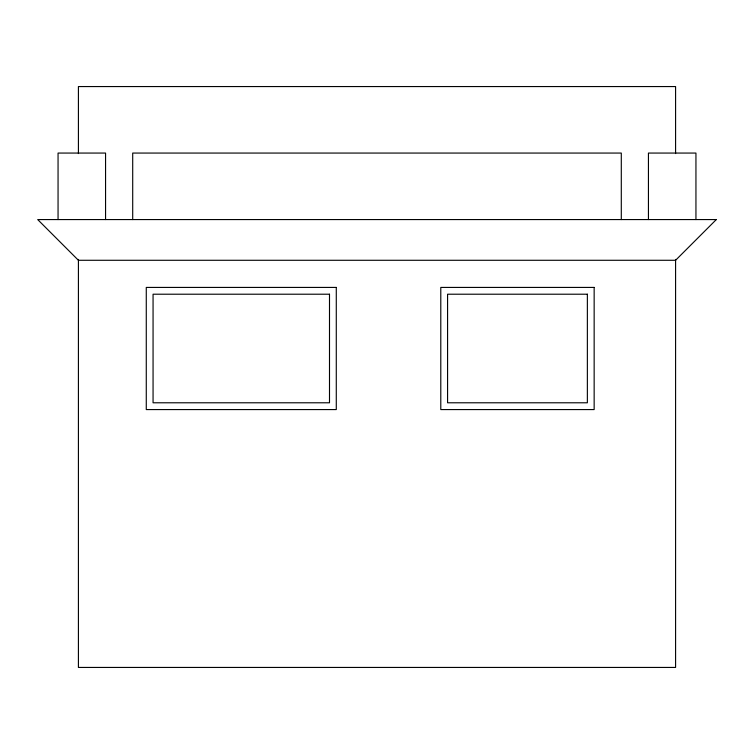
<?xml version="1.0" encoding="UTF-8"?>
<svg xmlns="http://www.w3.org/2000/svg" width="754" height="754" viewBox="0 0 754 754"><rect width="100%" height="100%" fill="white"/><g stroke="black" fill="none" stroke-linecap="round" stroke-linejoin="round"><path stroke-width="1.13" d="M695.942 219.565L695.942 153.062L648.44 153.062L648.44 219.565M675.584 153.58L675.584 86.559L78.416 86.559L78.416 153.58M675.584 259.414L675.584 667.441L78.416 667.441L78.416 259.414M621.296 219.565L621.296 153.062L132.704 153.062L132.704 219.565M105.56 219.565L105.56 153.062L58.058 153.062L58.058 219.565M716.3 219.565L675.584 260.281L78.416 260.281L37.7 219.565L716.3 219.565M336.284 287.425L146.276 287.425L146.276 409.573L336.284 409.573L336.284 287.425M594.152 287.425L440.788 287.425L440.788 409.573L594.152 409.573L594.152 287.425M329.498 294.211L153.062 294.211L153.062 402.787L329.498 402.787L329.498 294.211M587.366 294.211L447.574 294.211L447.574 402.787L587.366 402.787L587.366 294.211"/></g></svg>
